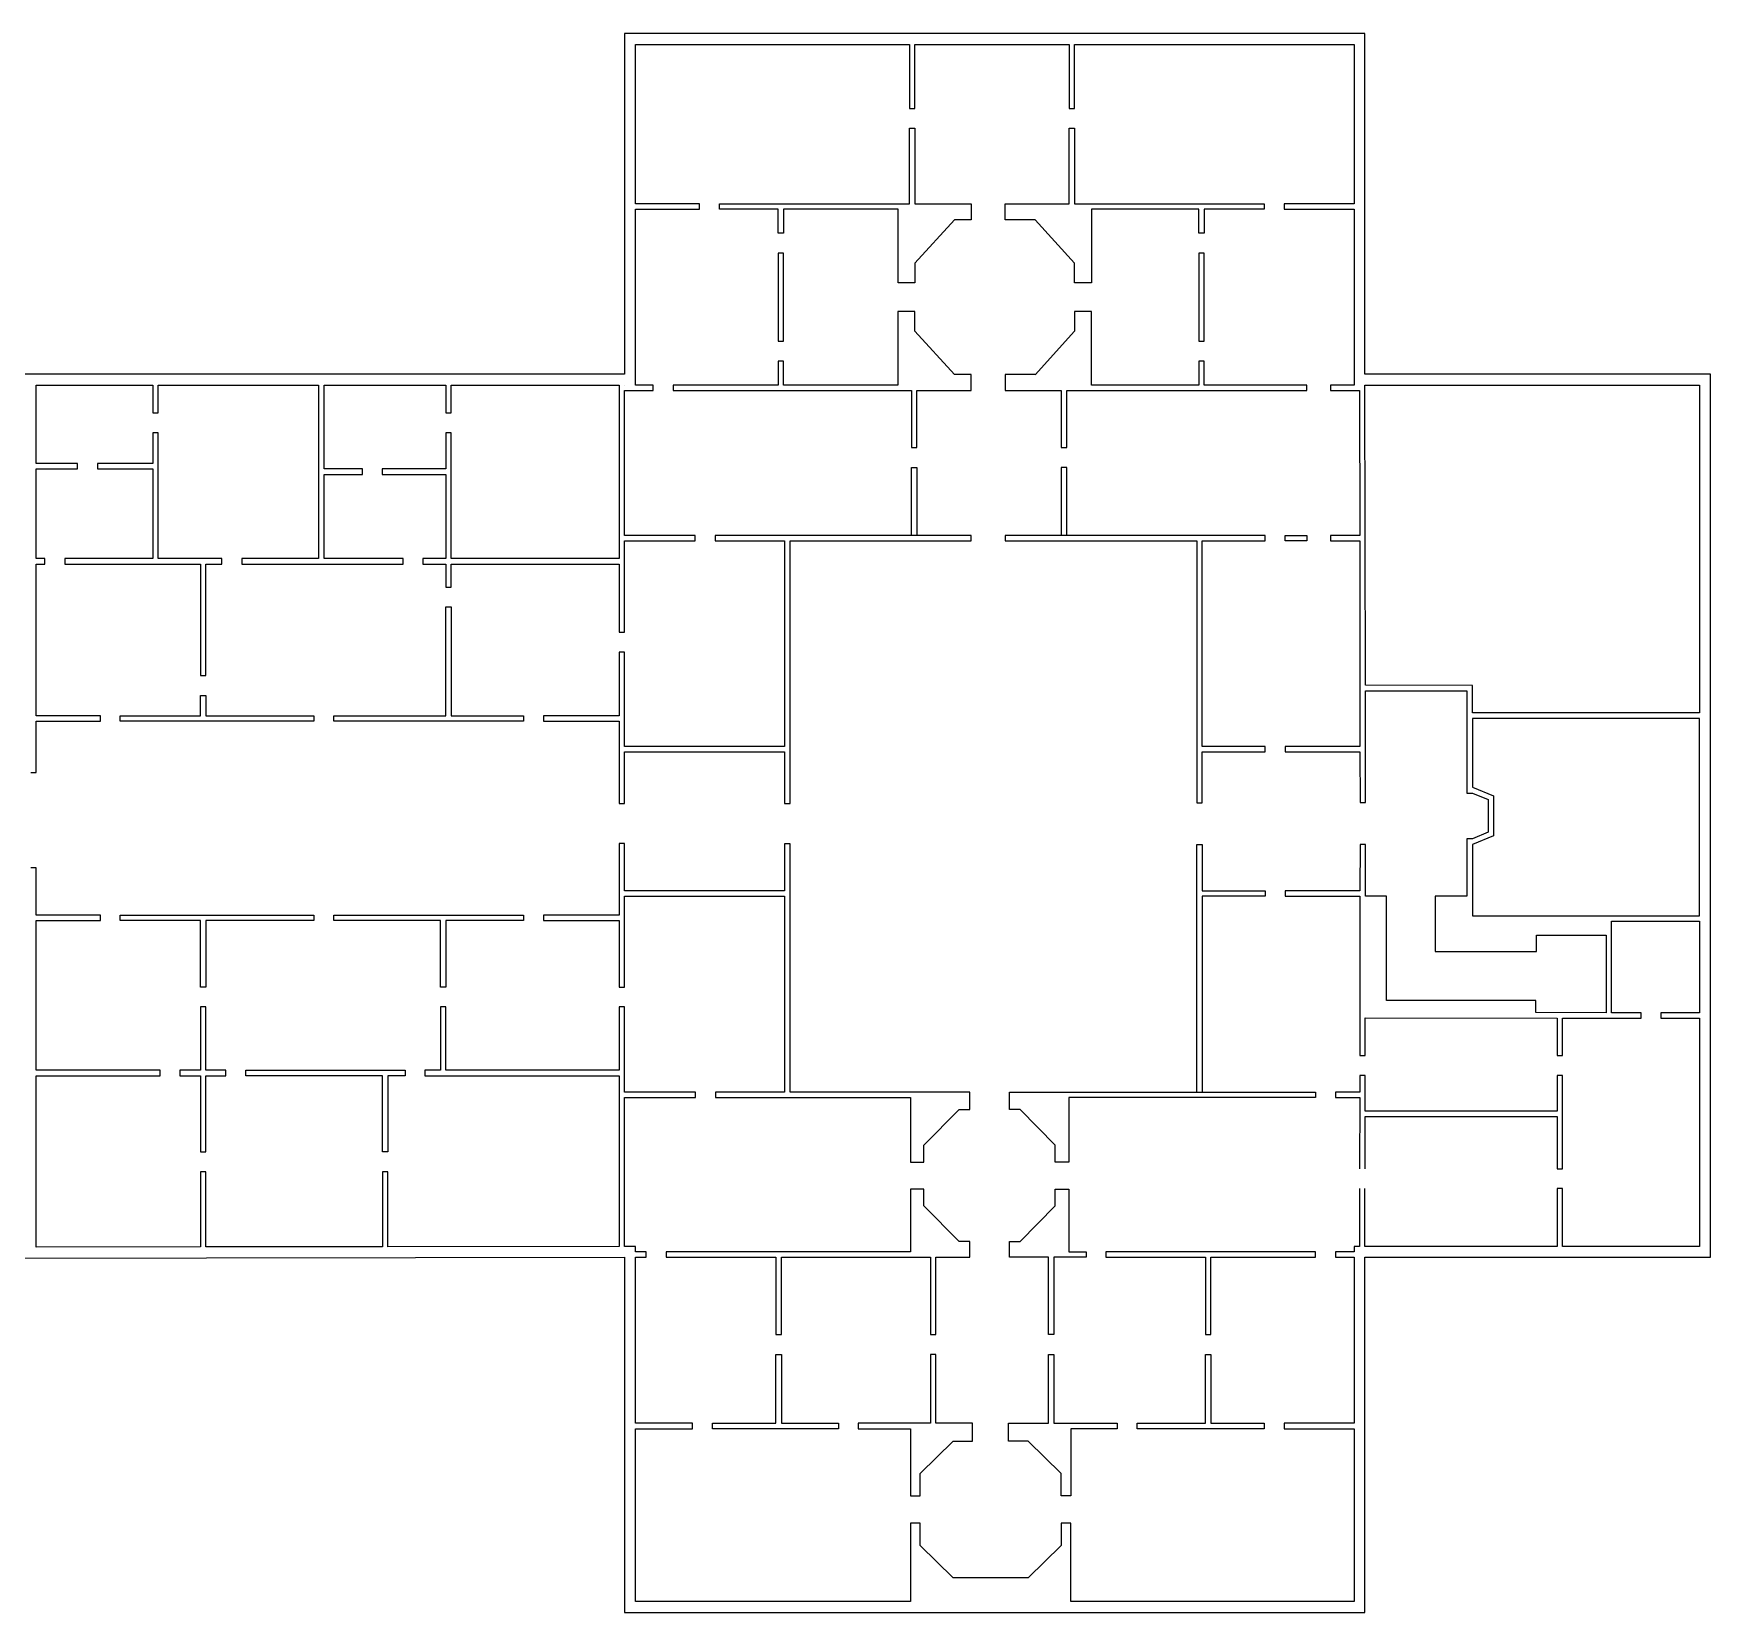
# Model space of a CAD drawing. Header units: centimetres. Extents: x 2933 to 5307, y 1581 to 3517.
# Drawn here: x 4223.7 to 4634, y 2258 to 2644.3 of the extents above; entities that cross this region are included whole.
import ezdxf

# ---------------------------------------------------------------- set-up
doc = ezdxf.new("R2010")
doc.units = ezdxf.units.CM
doc.layers.add('Make2D$Visible$Curves', color=7, linetype='Continuous', true_color=0x000000)

msp = doc.modelspace()

# ---------------------------------------------------------------- linework, layer by layer
at = {"layer": 'Make2D$Visible$Curves', "color": 24, "lineweight": -3, "true_color": 0xa52525}
for p, q in [((4549.42, 2644.31), (4368.28, 2644.31)), ((4368.28, 2644.31), (4368.28, 2560.96)), ((4549.42, 2560.96), (4549.42, 2644.31)), ((4370.93, 2602.63), (4370.93, 2641.66)), ((4370.93, 2641.66), (4437.99, 2641.66)), ((4437.99, 2641.66), (4437.99, 2625.99)), ((4439.31, 2625.99), (4439.31, 2641.66)), ((4439.31, 2641.66), (4477.06, 2641.66)), ((4477.06, 2641.66), (4477.06, 2625.99)), ((4478.39, 2625.99), (4478.39, 2641.66)), ((4478.39, 2641.66), (4546.77, 2641.66)), ((4546.77, 2641.66), (4546.77, 2602.63)), ((4437.99, 2625.99), (4439.31, 2625.99)), ((4477.06, 2625.99), (4478.39, 2625.99)), ((4437.99, 2602.63), (4437.99, 2621.13)), ((4437.99, 2621.13), (4439.31, 2621.13)), ((4439.31, 2621.13), (4439.31, 2602.63)), ((4477.06, 2602.63), (4477.06, 2621.13)), ((4477.06, 2621.13), (4478.39, 2621.13)), ((4478.39, 2621.13), (4478.39, 2602.63)), ((4386.63, 2602.63), (4370.93, 2602.63)), ((4386.63, 2601.31), (4386.63, 2602.63)), ((4391.5, 2601.31), (4391.5, 2602.63)), ((4391.5, 2602.63), (4437.99, 2602.63)), ((4439.31, 2602.63), (4453.11, 2602.63)), ((4453.11, 2602.63), (4453.11, 2598.71)), ((4461.44, 2598.71), (4461.44, 2602.63)), ((4461.44, 2602.63), (4477.06, 2602.63)), ((4478.39, 2602.63), (4524.79, 2602.63)), ((4524.79, 2602.63), (4524.79, 2601.31)), ((4546.77, 2602.63), (4529.65, 2602.63)), ((4529.65, 2602.63), (4529.65, 2601.31)), ((4370.93, 2558.31), (4370.93, 2601.31)), ((4370.93, 2601.31), (4386.63, 2601.31)), ((4405.87, 2601.31), (4391.5, 2601.31)), ((4405.87, 2595.45), (4405.87, 2601.31)), ((4435.19, 2601.31), (4407.2, 2601.31)), ((4407.2, 2601.31), (4407.2, 2595.45)), ((4435.19, 2583.3), (4435.19, 2601.31)), ((4448.98, 2598.71), (4439.31, 2588.13)), ((4453.11, 2598.71), (4448.98, 2598.71)), ((4468.72, 2598.71), (4461.44, 2598.71)), ((4478.39, 2588.13), (4468.72, 2598.71)), ((4508.81, 2601.31), (4482.52, 2601.31)), ((4482.52, 2601.31), (4482.52, 2583.3)), ((4508.81, 2595.45), (4508.81, 2601.31)), ((4524.79, 2601.31), (4510.13, 2601.31)), ((4510.13, 2601.31), (4510.13, 2595.45)), ((4529.65, 2601.31), (4546.77, 2601.31)), ((4546.77, 2601.31), (4546.77, 2558.31)), ((4407.2, 2595.45), (4405.87, 2595.45)), ((4510.13, 2595.45), (4508.81, 2595.45)), ((4405.87, 2590.59), (4405.87, 2569.04)), ((4407.2, 2590.59), (4405.87, 2590.59)), ((4407.2, 2569.04), (4407.2, 2590.59)), ((4508.81, 2590.59), (4508.81, 2569.04)), ((4510.13, 2590.59), (4508.81, 2590.59)), ((4510.13, 2569.04), (4510.13, 2590.59)), ((4439.31, 2588.13), (4439.31, 2583.3)), ((4478.39, 2583.3), (4478.39, 2588.13)), ((4439.31, 2583.3), (4435.19, 2583.3)), ((4482.52, 2583.3), (4478.39, 2583.3)), ((4439.31, 2576.32), (4435.18, 2576.32)), ((4435.18, 2576.32), (4435.18, 2558.31)), ((4439.31, 2571.49), (4439.31, 2576.32)), ((4482.51, 2576.32), (4478.38, 2576.32)), ((4478.38, 2576.32), (4478.38, 2571.49)), ((4482.51, 2558.31), (4482.51, 2576.32)), ((4405.87, 2569.04), (4407.2, 2569.04)), ((4448.98, 2560.91), (4439.31, 2571.49)), ((4478.38, 2571.49), (4468.72, 2560.78)), ((4508.81, 2569.04), (4510.13, 2569.04)), ((4368.28, 2560.96), (4205.29, 2560.96)), ((4407.2, 2564.18), (4405.87, 2564.18)), ((4405.87, 2564.18), (4405.87, 2558.31)), ((4407.2, 2558.31), (4407.2, 2564.18)), ((4453.11, 2560.91), (4448.98, 2560.91)), ((4453.11, 2556.98), (4453.11, 2560.91)), ((4468.72, 2560.91), (4461.44, 2560.91)), ((4461.44, 2560.91), (4461.44, 2556.98)), ((4510.13, 2564.18), (4508.81, 2564.18)), ((4508.81, 2564.18), (4508.81, 2558.31)), ((4510.13, 2558.31), (4510.13, 2564.18)), ((4633.98, 2560.96), (4549.42, 2560.96)), ((4633.98, 2344.91), (4633.98, 2560.96)), ((4224.33, 2539.11), (4224.33, 2558.31)), ((4224.33, 2558.31), (4252.82, 2558.31)), ((4252.82, 2558.31), (4252.82, 2551.47)), ((4254.14, 2551.47), (4254.14, 2558.31)), ((4254.14, 2558.31), (4293.43, 2558.31)), ((4293.43, 2558.31), (4293.43, 2515.83)), ((4294.75, 2537.79), (4294.75, 2558.31)), ((4294.75, 2558.31), (4324.57, 2558.31)), ((4324.57, 2558.31), (4324.57, 2551.47)), ((4325.89, 2551.47), (4325.89, 2558.31)), ((4325.89, 2558.31), (4366.96, 2558.31)), ((4366.96, 2558.31), (4366.96, 2515.83)), ((4368.28, 2558.31), (4368.28, 2558.31)), ((4368.28, 2521.53), (4368.28, 2556.98)), ((4368.28, 2556.98), (4375.29, 2556.98)), ((4375.29, 2558.31), (4370.93, 2558.31)), ((4375.29, 2556.98), (4375.29, 2558.31)), ((4405.87, 2558.31), (4380.15, 2558.31)), ((4380.15, 2558.31), (4380.15, 2556.98)), ((4380.15, 2556.98), (4436.51, 2556.98)), ((4435.18, 2558.31), (4407.2, 2558.31)), ((4436.51, 2556.98), (4438.46, 2556.98)), ((4438.46, 2556.98), (4438.46, 2543.03)), ((4439.79, 2543.03), (4439.79, 2556.98)), ((4439.79, 2556.98), (4453.11, 2556.98)), ((4461.44, 2556.98), (4475.13, 2556.98)), ((4475.13, 2556.98), (4475.13, 2543.03)), ((4476.46, 2543.03), (4476.46, 2556.98)), ((4476.46, 2556.98), (4535.21, 2556.98)), ((4508.81, 2558.31), (4482.51, 2558.31)), ((4535.21, 2558.31), (4510.13, 2558.31)), ((4535.21, 2556.98), (4535.21, 2558.31)), ((4546.77, 2558.31), (4541.03, 2558.31)), ((4541.03, 2558.31), (4541.03, 2556.98)), ((4541.03, 2556.98), (4548.1, 2556.98)), ((4548.1, 2556.98), (4548.15, 2521.53)), ((4549.53, 2484.84), (4549.42, 2558.31)), ((4549.42, 2558.31), (4631.33, 2558.31)), ((4631.33, 2558.31), (4631.33, 2478.08)), ((4252.82, 2551.47), (4254.14, 2551.47)), ((4324.57, 2551.47), (4325.89, 2551.47)), ((4254.14, 2546.61), (4252.82, 2546.61)), ((4252.82, 2546.61), (4252.82, 2539.11)), ((4254.14, 2515.83), (4254.14, 2546.61)), ((4325.89, 2546.61), (4324.57, 2546.61)), ((4324.57, 2546.61), (4324.57, 2537.79)), ((4325.89, 2515.83), (4325.89, 2546.61)), ((4438.46, 2543.03), (4439.79, 2543.03)), ((4475.13, 2543.03), (4476.46, 2543.03)), ((4234.46, 2539.11), (4224.33, 2539.11)), ((4224.33, 2515.83), (4224.33, 2537.79)), ((4224.33, 2537.79), (4234.46, 2537.79)), ((4234.46, 2537.79), (4234.46, 2539.11)), ((4252.82, 2539.11), (4239.32, 2539.11)), ((4239.32, 2539.11), (4239.32, 2537.79)), ((4239.32, 2537.79), (4252.82, 2537.79)), ((4252.82, 2537.79), (4252.82, 2515.83)), ((4304.13, 2537.79), (4294.75, 2537.79)), ((4294.75, 2515.83), (4294.75, 2536.46)), ((4294.75, 2536.46), (4304.13, 2536.46)), ((4304.13, 2536.46), (4304.13, 2537.79)), ((4324.57, 2537.79), (4309, 2537.79)), ((4309, 2537.79), (4309, 2536.46)), ((4309, 2536.46), (4324.57, 2536.46)), ((4324.57, 2536.46), (4324.57, 2515.83)), ((4438.46, 2521.53), (4438.46, 2538.17)), ((4438.46, 2538.17), (4439.79, 2538.17)), ((4439.79, 2538.17), (4439.79, 2521.53)), ((4476.46, 2538.17), (4475.14, 2538.17)), ((4475.14, 2538.17), (4475.14, 2521.53)), ((4476.46, 2521.53), (4476.46, 2538.17)), ((4385.59, 2521.53), (4368.28, 2521.53)), ((4368.28, 2497.83), (4368.28, 2520.21)), ((4368.28, 2520.21), (4385.59, 2520.21)), ((4385.59, 2520.21), (4385.59, 2521.53)), ((4453.11, 2521.53), (4390.45, 2521.53)), ((4390.45, 2521.53), (4390.45, 2520.21)), ((4390.45, 2520.21), (4407.44, 2520.21)), ((4407.44, 2520.21), (4407.44, 2469.87)), ((4408.77, 2455.95), (4408.77, 2520.21)), ((4408.77, 2520.21), (4453.11, 2520.21)), ((4453.11, 2520.21), (4453.11, 2521.53)), ((4525.02, 2521.53), (4461.44, 2521.53)), ((4461.44, 2521.53), (4461.44, 2520.21)), ((4461.44, 2520.21), (4508.28, 2520.21)), ((4508.28, 2520.21), (4508.28, 2456.1)), ((4509.6, 2469.87), (4509.6, 2520.21)), ((4509.6, 2520.21), (4525.02, 2520.21)), ((4525.02, 2520.21), (4525.02, 2521.53)), ((4529.89, 2520.21), (4529.89, 2521.53)), ((4529.89, 2521.53), (4535.21, 2521.53)), ((4535.21, 2520.21), (4529.89, 2520.21)), ((4535.21, 2521.53), (4535.21, 2520.21)), ((4548.15, 2521.53), (4541.03, 2521.53)), ((4541.03, 2521.53), (4541.03, 2520.21)), ((4541.03, 2520.21), (4548.15, 2520.21)), ((4548.15, 2520.21), (4548.22, 2469.87)), ((4226.45, 2515.83), (4224.33, 2515.83)), ((4226.45, 2514.51), (4226.45, 2515.83)), ((4252.82, 2515.83), (4231.32, 2515.83)), ((4231.32, 2515.83), (4231.32, 2514.51)), ((4269.77, 2515.83), (4254.14, 2515.83)), ((4269.77, 2514.51), (4269.77, 2515.83)), ((4293.43, 2515.83), (4274.63, 2515.83)), ((4274.63, 2515.83), (4274.63, 2514.51)), ((4314.08, 2515.83), (4294.75, 2515.83)), ((4314.08, 2514.51), (4314.08, 2515.83)), ((4324.57, 2515.83), (4318.94, 2515.83)), ((4318.94, 2515.83), (4318.94, 2514.51)), ((4366.96, 2515.83), (4325.89, 2515.83)), ((4224.33, 2477.37), (4224.33, 2514.51)), ((4224.33, 2514.51), (4226.45, 2514.51)), ((4231.32, 2514.51), (4264.48, 2514.51)), ((4264.48, 2514.51), (4264.48, 2487.25)), ((4265.8, 2487.25), (4265.8, 2514.51)), ((4265.8, 2514.51), (4269.77, 2514.51)), ((4274.63, 2514.51), (4314.08, 2514.51)), ((4318.94, 2514.51), (4324.57, 2514.51)), ((4324.57, 2514.51), (4324.57, 2508.89)), ((4325.89, 2508.89), (4325.89, 2514.51)), ((4325.89, 2514.51), (4366.96, 2514.51)), ((4366.96, 2514.51), (4366.96, 2497.83)), ((4324.57, 2508.89), (4325.89, 2508.89)), ((4324.57, 2477.37), (4324.57, 2504.03)), ((4324.57, 2504.03), (4325.89, 2504.03)), ((4325.89, 2504.03), (4325.89, 2477.37)), ((4366.96, 2497.83), (4368.28, 2497.83)), ((4368.28, 2492.96), (4366.96, 2492.96)), ((4366.96, 2492.96), (4366.96, 2477.37)), ((4368.28, 2469.87), (4368.28, 2492.96)), ((4264.48, 2487.25), (4265.8, 2487.25)), ((4264.48, 2477.37), (4264.48, 2482.39)), ((4264.48, 2482.39), (4265.8, 2482.39)), ((4265.8, 2482.39), (4265.8, 2477.37)), ((4575.73, 2484.8), (4549.53, 2484.84)), ((4549.57, 2456.15), (4549.53, 2483.51)), ((4549.53, 2483.51), (4574.4, 2483.48)), ((4574.4, 2483.48), (4574.4, 2458.49)), ((4575.73, 2478.08), (4575.73, 2484.8)), ((4240.03, 2477.37), (4224.33, 2477.37)), ((4224.33, 2463.53), (4224.33, 2476.05)), ((4224.33, 2476.05), (4240.03, 2476.05)), ((4240.03, 2476.05), (4240.03, 2477.37)), ((4244.89, 2476.05), (4244.89, 2477.37)), ((4244.89, 2477.37), (4264.48, 2477.37)), ((4292.27, 2476.05), (4244.89, 2476.05)), ((4265.8, 2477.37), (4292.27, 2477.37)), ((4292.27, 2477.37), (4292.27, 2476.05)), ((4297.13, 2476.05), (4297.13, 2477.37)), ((4297.13, 2477.37), (4324.57, 2477.37)), ((4343.58, 2476.05), (4297.13, 2476.05)), ((4325.89, 2477.37), (4343.58, 2477.37)), ((4343.58, 2477.37), (4343.58, 2476.05)), ((4366.96, 2477.37), (4348.44, 2477.37)), ((4348.44, 2477.37), (4348.44, 2476.05)), ((4348.44, 2476.05), (4366.96, 2476.05)), ((4366.96, 2476.05), (4366.96, 2455.89)), ((4631.33, 2478.08), (4575.73, 2478.08)), ((4631.33, 2476.75), (4575.73, 2476.75)), ((4575.73, 2476.75), (4575.73, 2459.92)), ((4631.33, 2428.43), (4631.33, 2476.75)), ((4407.44, 2469.87), (4368.28, 2469.87)), ((4368.28, 2455.9), (4368.28, 2468.54)), ((4368.28, 2468.54), (4407.44, 2468.54)), ((4407.44, 2468.54), (4407.44, 2455.95)), ((4525.02, 2469.87), (4509.6, 2469.87)), ((4509.6, 2468.54), (4525.02, 2468.54)), ((4509.6, 2456.1), (4509.6, 2468.54)), ((4525.02, 2468.54), (4525.02, 2469.87)), ((4548.22, 2469.87), (4529.89, 2469.87)), ((4529.89, 2469.87), (4529.89, 2468.54)), ((4529.89, 2468.54), (4548.22, 2468.54)), ((4548.22, 2468.54), (4548.24, 2456.15)), ((4223, 2463.53), (4224.33, 2463.53)), ((4574.4, 2458.49), (4575.73, 2458.49)), ((4575.73, 2459.92), (4580.91, 2457.79)), ((4575.73, 2458.49), (4579.59, 2456.9)), ((4580.91, 2457.79), (4580.91, 2448.01)), ((4366.96, 2455.89), (4368.28, 2455.9)), ((4407.44, 2455.95), (4408.77, 2455.95)), ((4508.28, 2456.1), (4509.6, 2456.1)), ((4548.24, 2456.15), (4549.57, 2456.15)), ((4579.59, 2456.9), (4579.59, 2448.9)), ((4368.28, 2446.14), (4366.96, 2446.15)), ((4366.96, 2446.15), (4366.96, 2428.63)), ((4368.28, 2434.54), (4368.28, 2446.14)), ((4408.77, 2446.09), (4407.44, 2446.09)), ((4407.44, 2446.09), (4407.44, 2434.54)), ((4408.77, 2385.29), (4408.77, 2446.09)), ((4508.28, 2385.12), (4508.28, 2445.91)), ((4508.28, 2445.91), (4509.6, 2445.91)), ((4509.6, 2445.91), (4509.6, 2434.54)), ((4548.23, 2445.91), (4548.21, 2434.54)), ((4549.55, 2445.91), (4548.23, 2445.91)), ((4549.54, 2433.22), (4549.55, 2445.91)), ((4575.73, 2447.31), (4574.4, 2447.31)), ((4574.4, 2447.31), (4574.4, 2433.22)), ((4579.59, 2448.9), (4575.73, 2447.31)), ((4580.91, 2448.01), (4575.73, 2445.87)), ((4575.73, 2445.87), (4575.73, 2428.43)), ((4224.33, 2440.19), (4223, 2440.19)), ((4224.33, 2428.63), (4224.33, 2440.19)), ((4407.44, 2434.54), (4368.28, 2434.54)), ((4368.28, 2411), (4368.28, 2433.22)), ((4368.28, 2433.22), (4407.44, 2433.22)), ((4407.44, 2433.22), (4407.44, 2385.29)), ((4509.6, 2434.54), (4525.02, 2434.54)), ((4525.02, 2433.22), (4509.6, 2433.22)), ((4509.6, 2433.22), (4509.6, 2385.12)), ((4525.02, 2434.54), (4525.02, 2433.22)), ((4548.21, 2434.54), (4529.89, 2434.54)), ((4529.89, 2434.54), (4529.89, 2433.22)), ((4529.89, 2433.22), (4548.21, 2433.22)), ((4548.21, 2433.22), (4548.16, 2394.27)), ((4549.7, 2433.22), (4549.54, 2433.22)), ((4554.68, 2433.22), (4549.7, 2433.22)), ((4554.68, 2407.7), (4554.68, 2433.22)), ((4574.4, 2433.22), (4566.62, 2433.22)), ((4566.62, 2433.22), (4566.62, 2419.74)), ((4240.03, 2428.63), (4224.33, 2428.63)), ((4224.33, 2390.65), (4224.33, 2427.3)), ((4224.33, 2427.3), (4240.03, 2427.3)), ((4240.03, 2427.3), (4240.03, 2428.63)), ((4244.89, 2428.63), (4292.27, 2428.63)), ((4244.89, 2427.3), (4244.89, 2428.63)), ((4264.48, 2427.3), (4244.89, 2427.3)), ((4264.48, 2411), (4264.48, 2427.3)), ((4292.27, 2427.3), (4265.8, 2427.3)), ((4265.8, 2427.3), (4265.8, 2411)), ((4292.27, 2428.63), (4292.27, 2427.3)), ((4297.13, 2428.63), (4343.58, 2428.63)), ((4297.13, 2427.3), (4297.13, 2428.63)), ((4323.24, 2427.3), (4297.13, 2427.3)), ((4323.24, 2411), (4323.24, 2427.3)), ((4343.58, 2427.3), (4324.57, 2427.3)), ((4324.57, 2427.3), (4324.57, 2411)), ((4343.58, 2428.63), (4343.58, 2427.3)), ((4348.44, 2428.63), (4348.44, 2427.3)), ((4366.96, 2428.63), (4348.44, 2428.63)), ((4348.44, 2427.3), (4366.96, 2427.3)), ((4366.96, 2427.3), (4366.96, 2411)), ((4575.73, 2428.43), (4631.33, 2428.43)), ((4609.76, 2404.73), (4609.76, 2427.1)), ((4609.76, 2427.1), (4631.33, 2427.1)), ((4631.33, 2427.1), (4631.33, 2404.73)), ((4591.45, 2419.74), (4591.45, 2423.69)), ((4591.45, 2423.69), (4608.43, 2423.69)), ((4608.43, 2423.69), (4608.43, 2404.73)), ((4566.62, 2419.74), (4591.45, 2419.74)), ((4265.8, 2411), (4264.48, 2411)), ((4324.57, 2411), (4323.24, 2411)), ((4366.96, 2411), (4368.28, 2411)), ((4265.8, 2406.14), (4264.48, 2406.14)), ((4264.48, 2406.14), (4264.48, 2390.65)), ((4265.8, 2390.65), (4265.8, 2406.14)), ((4324.57, 2406.14), (4323.24, 2406.14)), ((4323.24, 2406.14), (4323.24, 2390.65)), ((4324.57, 2390.65), (4324.57, 2406.14)), ((4368.28, 2406.14), (4366.96, 2406.14)), ((4366.96, 2406.14), (4366.96, 2390.65)), ((4368.28, 2385.29), (4368.28, 2406.14)), ((4591.24, 2407.7), (4554.68, 2407.7)), ((4591.24, 2404.75), (4591.24, 2407.7)), ((4608.43, 2404.73), (4591.24, 2404.75)), ((4617, 2404.73), (4609.76, 2404.73)), ((4617, 2403.4), (4617, 2404.73)), ((4631.33, 2404.73), (4621.87, 2404.73)), ((4621.87, 2404.73), (4621.87, 2403.4)), ((4549.49, 2394.27), (4549.5, 2403.48)), ((4549.5, 2403.48), (4596.46, 2403.42)), ((4596.46, 2403.42), (4596.46, 2394.27)), ((4597.78, 2394.27), (4597.78, 2403.42)), ((4597.78, 2403.42), (4609.76, 2403.4)), ((4609.76, 2403.4), (4617, 2403.4)), ((4621.87, 2403.4), (4631.33, 2403.4)), ((4631.33, 2403.4), (4631.33, 2347.56)), ((4548.16, 2394.27), (4549.49, 2394.27)), ((4596.46, 2394.27), (4597.78, 2394.27)), ((4254.63, 2390.65), (4224.33, 2390.65)), ((4224.33, 2347.37), (4224.33, 2389.33)), ((4224.33, 2389.33), (4254.63, 2389.33)), ((4254.63, 2389.33), (4254.63, 2390.65)), ((4264.48, 2390.65), (4259.49, 2390.65)), ((4259.49, 2390.65), (4259.49, 2389.33)), ((4259.49, 2389.33), (4264.48, 2389.33)), ((4264.48, 2389.33), (4264.48, 2370.66)), ((4270.74, 2390.65), (4265.8, 2390.65)), ((4265.8, 2370.66), (4265.8, 2389.33)), ((4265.8, 2389.33), (4270.74, 2389.33)), ((4270.74, 2389.33), (4270.74, 2390.65)), ((4275.6, 2389.33), (4275.6, 2390.65)), ((4275.6, 2390.65), (4314.56, 2390.65)), ((4309.02, 2389.33), (4275.6, 2389.33)), ((4309.02, 2370.66), (4309.02, 2389.33)), ((4314.56, 2389.33), (4310.34, 2389.33)), ((4310.34, 2389.33), (4310.34, 2370.66)), ((4314.56, 2390.65), (4314.56, 2389.33)), ((4323.24, 2390.65), (4319.43, 2390.65)), ((4319.43, 2390.65), (4319.43, 2389.33)), ((4319.43, 2389.33), (4366.96, 2389.33)), ((4366.96, 2390.65), (4324.57, 2390.65)), ((4366.96, 2389.33), (4366.96, 2347.56)), ((4548.16, 2389.41), (4548.15, 2385.29)), ((4549.48, 2389.41), (4548.16, 2389.41)), ((4549.47, 2380.67), (4549.48, 2389.41)), ((4597.78, 2389.41), (4596.46, 2389.41)), ((4596.46, 2389.41), (4596.46, 2380.67)), ((4597.78, 2366.57), (4597.78, 2389.41)), ((4385.66, 2385.29), (4368.28, 2385.29)), ((4368.28, 2347.56), (4368.28, 2383.96)), ((4368.28, 2383.96), (4385.66, 2383.96)), ((4385.66, 2383.96), (4385.66, 2385.29)), ((4407.44, 2385.29), (4390.53, 2385.29)), ((4390.53, 2385.29), (4390.53, 2383.96)), ((4390.53, 2383.96), (4438.2, 2383.96)), ((4452.75, 2385.29), (4408.77, 2385.29)), ((4438.2, 2383.96), (4438.2, 2368.21)), ((4452.75, 2381.07), (4452.75, 2385.29)), ((4462.45, 2381.07), (4462.45, 2385.29)), ((4462.45, 2385.29), (4537.34, 2385.29)), ((4537.34, 2383.96), (4477, 2383.96)), ((4477, 2383.96), (4477, 2368.21)), ((4537.34, 2385.29), (4537.34, 2383.96)), ((4548.15, 2385.29), (4542.21, 2385.29)), ((4542.21, 2385.29), (4542.21, 2383.96)), ((4542.21, 2383.96), (4548.15, 2383.96)), ((4548.15, 2383.96), (4548.13, 2366.57)), ((4549.47, 2383.96), (4549.47, 2383.96)), ((4441.54, 2372.34), (4450.11, 2381.07)), ((4450.11, 2381.07), (4452.75, 2381.07)), ((4465.09, 2381.07), (4462.45, 2381.07)), ((4473.65, 2372.34), (4465.09, 2381.07)), ((4596.46, 2380.67), (4549.47, 2380.67)), ((4549.45, 2366.57), (4549.47, 2379.35)), ((4549.47, 2379.35), (4596.46, 2379.35)), ((4596.46, 2379.35), (4596.46, 2366.57)), ((4441.54, 2368.21), (4441.54, 2372.34)), ((4473.65, 2368.21), (4473.65, 2372.34)), ((4264.48, 2370.66), (4265.8, 2370.66)), ((4310.34, 2370.66), (4309.02, 2370.66)), ((4438.2, 2368.21), (4441.54, 2368.21)), ((4477, 2368.21), (4473.65, 2368.21)), ((4265.8, 2365.8), (4264.48, 2365.8)), ((4264.48, 2365.8), (4264.48, 2347.42)), ((4265.8, 2347.43), (4265.8, 2365.8)), ((4310.34, 2365.8), (4309.02, 2365.8)), ((4309.02, 2365.8), (4309.02, 2347.48)), ((4310.34, 2347.48), (4310.34, 2365.8)), ((4596.46, 2366.57), (4597.78, 2366.57)), ((4441.54, 2361.59), (4438.2, 2361.59)), ((4438.2, 2361.59), (4438.2, 2346.23)), ((4441.54, 2357.46), (4441.54, 2361.59)), ((4473.65, 2357.46), (4473.65, 2361.59)), ((4473.65, 2361.59), (4477, 2361.59)), ((4477, 2361.59), (4477, 2346.23)), ((4548.12, 2361.71), (4548.1, 2347.56)), ((4549.43, 2347.56), (4549.44, 2361.71)), ((4597.78, 2361.71), (4596.46, 2361.71)), ((4596.46, 2361.71), (4596.46, 2347.56)), ((4597.78, 2347.56), (4597.78, 2361.71)), ((4450.11, 2348.72), (4441.54, 2357.46)), ((4465.09, 2348.72), (4473.65, 2357.46)), ((4264.48, 2347.42), (4224.33, 2347.37)), ((4309.02, 2347.48), (4265.8, 2347.43)), ((4366.96, 2347.56), (4310.34, 2347.48)), ((4370.93, 2347.56), (4368.28, 2347.56)), ((4370.93, 2346.23), (4370.93, 2347.56)), ((4452.75, 2348.72), (4450.11, 2348.72)), ((4452.75, 2344.91), (4452.75, 2348.72)), ((4462.45, 2344.91), (4462.45, 2348.72)), ((4462.45, 2348.72), (4465.09, 2348.72)), ((4548.1, 2347.56), (4546.77, 2347.56)), ((4546.77, 2347.56), (4546.77, 2346.23)), ((4596.46, 2347.56), (4549.43, 2347.56)), ((4631.33, 2347.56), (4597.78, 2347.56)), ((4201.6, 2344.69), (4368.28, 2344.91)), ((4368.28, 2344.91), (4368.28, 2258)), ((4373.56, 2346.23), (4370.93, 2346.23)), ((4370.93, 2304.29), (4370.93, 2344.91)), ((4370.93, 2344.91), (4373.56, 2344.91)), ((4373.56, 2344.91), (4373.56, 2346.23)), ((4438.2, 2346.23), (4378.42, 2346.23)), ((4378.42, 2346.23), (4378.42, 2344.91)), ((4378.42, 2344.91), (4405.32, 2344.91)), ((4405.32, 2344.91), (4405.32, 2325.98)), ((4406.65, 2325.98), (4406.65, 2344.91)), ((4406.65, 2344.91), (4443.12, 2344.91)), ((4443.12, 2344.91), (4443.12, 2325.98)), ((4444.44, 2325.98), (4444.44, 2344.91)), ((4444.44, 2344.91), (4452.75, 2344.91)), ((4472.02, 2344.91), (4462.45, 2344.91)), ((4472.02, 2325.98), (4472.02, 2344.91)), ((4473.35, 2344.91), (4473.35, 2325.98)), ((4481.2, 2344.91), (4473.35, 2344.91)), ((4477, 2346.23), (4481.2, 2346.23)), ((4481.2, 2346.23), (4481.2, 2344.91)), ((4537.34, 2346.23), (4486.06, 2346.23)), ((4486.06, 2346.23), (4486.06, 2344.91)), ((4486.06, 2344.91), (4510.42, 2344.91)), ((4510.42, 2344.91), (4510.42, 2325.98)), ((4511.74, 2325.98), (4511.74, 2344.91)), ((4511.74, 2344.91), (4537.34, 2344.91)), ((4537.34, 2344.91), (4537.34, 2346.23)), ((4546.77, 2346.23), (4542.21, 2346.23)), ((4542.21, 2346.23), (4542.21, 2344.91)), ((4542.21, 2344.91), (4546.77, 2344.91)), ((4546.77, 2344.91), (4546.77, 2304.29)), ((4549.42, 2258), (4549.42, 2344.91)), ((4549.42, 2344.91), (4633.98, 2344.91)), ((4405.32, 2325.98), (4406.65, 2325.98)), ((4443.12, 2325.98), (4444.44, 2325.98)), ((4473.35, 2325.98), (4472.02, 2325.98)), ((4510.42, 2325.98), (4511.74, 2325.98)), ((4405.32, 2304.29), (4405.32, 2321.12)), ((4405.32, 2321.12), (4406.65, 2321.12)), ((4406.65, 2321.12), (4406.65, 2304.29)), ((4444.44, 2321.12), (4443.12, 2321.12)), ((4443.12, 2321.12), (4443.12, 2304.29)), ((4444.44, 2304.29), (4444.44, 2321.12)), ((4472.02, 2304.29), (4472.02, 2321.12)), ((4472.02, 2321.12), (4473.35, 2321.12)), ((4473.35, 2321.12), (4473.35, 2304.29)), ((4510.42, 2304.29), (4510.42, 2321.12)), ((4510.42, 2321.12), (4511.74, 2321.12)), ((4511.74, 2321.12), (4511.74, 2304.29)), ((4384.9, 2304.29), (4370.93, 2304.29)), ((4370.93, 2260.65), (4370.93, 2302.96)), ((4370.93, 2302.96), (4384.9, 2302.96)), ((4384.9, 2302.96), (4384.9, 2304.29)), ((4389.76, 2302.96), (4389.76, 2304.29)), ((4389.76, 2304.29), (4405.32, 2304.29)), ((4420.59, 2302.96), (4389.76, 2302.96)), ((4406.65, 2304.29), (4420.59, 2304.29)), ((4420.59, 2304.29), (4420.59, 2302.96)), ((4443.12, 2304.29), (4425.46, 2304.29)), ((4425.46, 2304.29), (4425.46, 2302.96)), ((4425.46, 2302.96), (4438.2, 2302.96)), ((4438.2, 2302.96), (4438.2, 2286.5)), ((4453.43, 2304.29), (4444.44, 2304.29)), ((4453.43, 2299.92), (4453.43, 2304.29)), ((4462.22, 2299.92), (4462.22, 2304.29)), ((4462.22, 2304.29), (4472.02, 2304.29)), ((4473.35, 2304.29), (4488.82, 2304.29)), ((4477.45, 2302.96), (4477.45, 2286.5)), ((4488.82, 2302.96), (4477.45, 2302.96)), ((4488.82, 2304.29), (4488.82, 2302.96)), ((4493.68, 2302.96), (4493.68, 2304.29)), ((4493.68, 2304.29), (4510.42, 2304.29)), ((4524.79, 2302.96), (4493.68, 2302.96)), ((4511.74, 2304.29), (4524.79, 2304.29)), ((4524.79, 2304.29), (4524.79, 2302.96)), ((4546.77, 2304.29), (4529.65, 2304.29)), ((4529.65, 2304.29), (4529.65, 2302.96)), ((4529.65, 2302.96), (4546.77, 2302.96)), ((4546.77, 2302.96), (4546.77, 2260.65)), ((4440.57, 2292), (4448.65, 2299.92)), ((4448.65, 2299.92), (4453.43, 2299.92)), ((4467, 2299.92), (4462.22, 2299.92)), ((4475.08, 2292), (4467, 2299.92)), ((4440.57, 2286.5), (4440.57, 2292)), ((4475.08, 2286.5), (4475.08, 2292)), ((4438.2, 2286.5), (4440.57, 2286.5)), ((4477.45, 2286.5), (4475.08, 2286.5)), ((4440.57, 2279.88), (4438.2, 2279.88)), ((4438.2, 2279.88), (4438.2, 2260.65)), ((4440.57, 2274.38), (4440.57, 2279.88)), ((4477.45, 2279.88), (4475.08, 2279.88)), ((4475.08, 2279.88), (4475.08, 2274.38)), ((4477.45, 2260.65), (4477.45, 2279.88)), ((4448.65, 2266.46), (4440.57, 2274.38)), ((4475.08, 2274.38), (4467, 2266.46)), ((4467, 2266.46), (4448.65, 2266.46)), ((4368.28, 2258), (4549.42, 2258)), ((4438.2, 2260.65), (4370.93, 2260.65)), ((4546.77, 2260.65), (4477.45, 2260.65))]:
    msp.add_line(p, q, dxfattribs=at)

doc.saveas('drawing.dxf')
